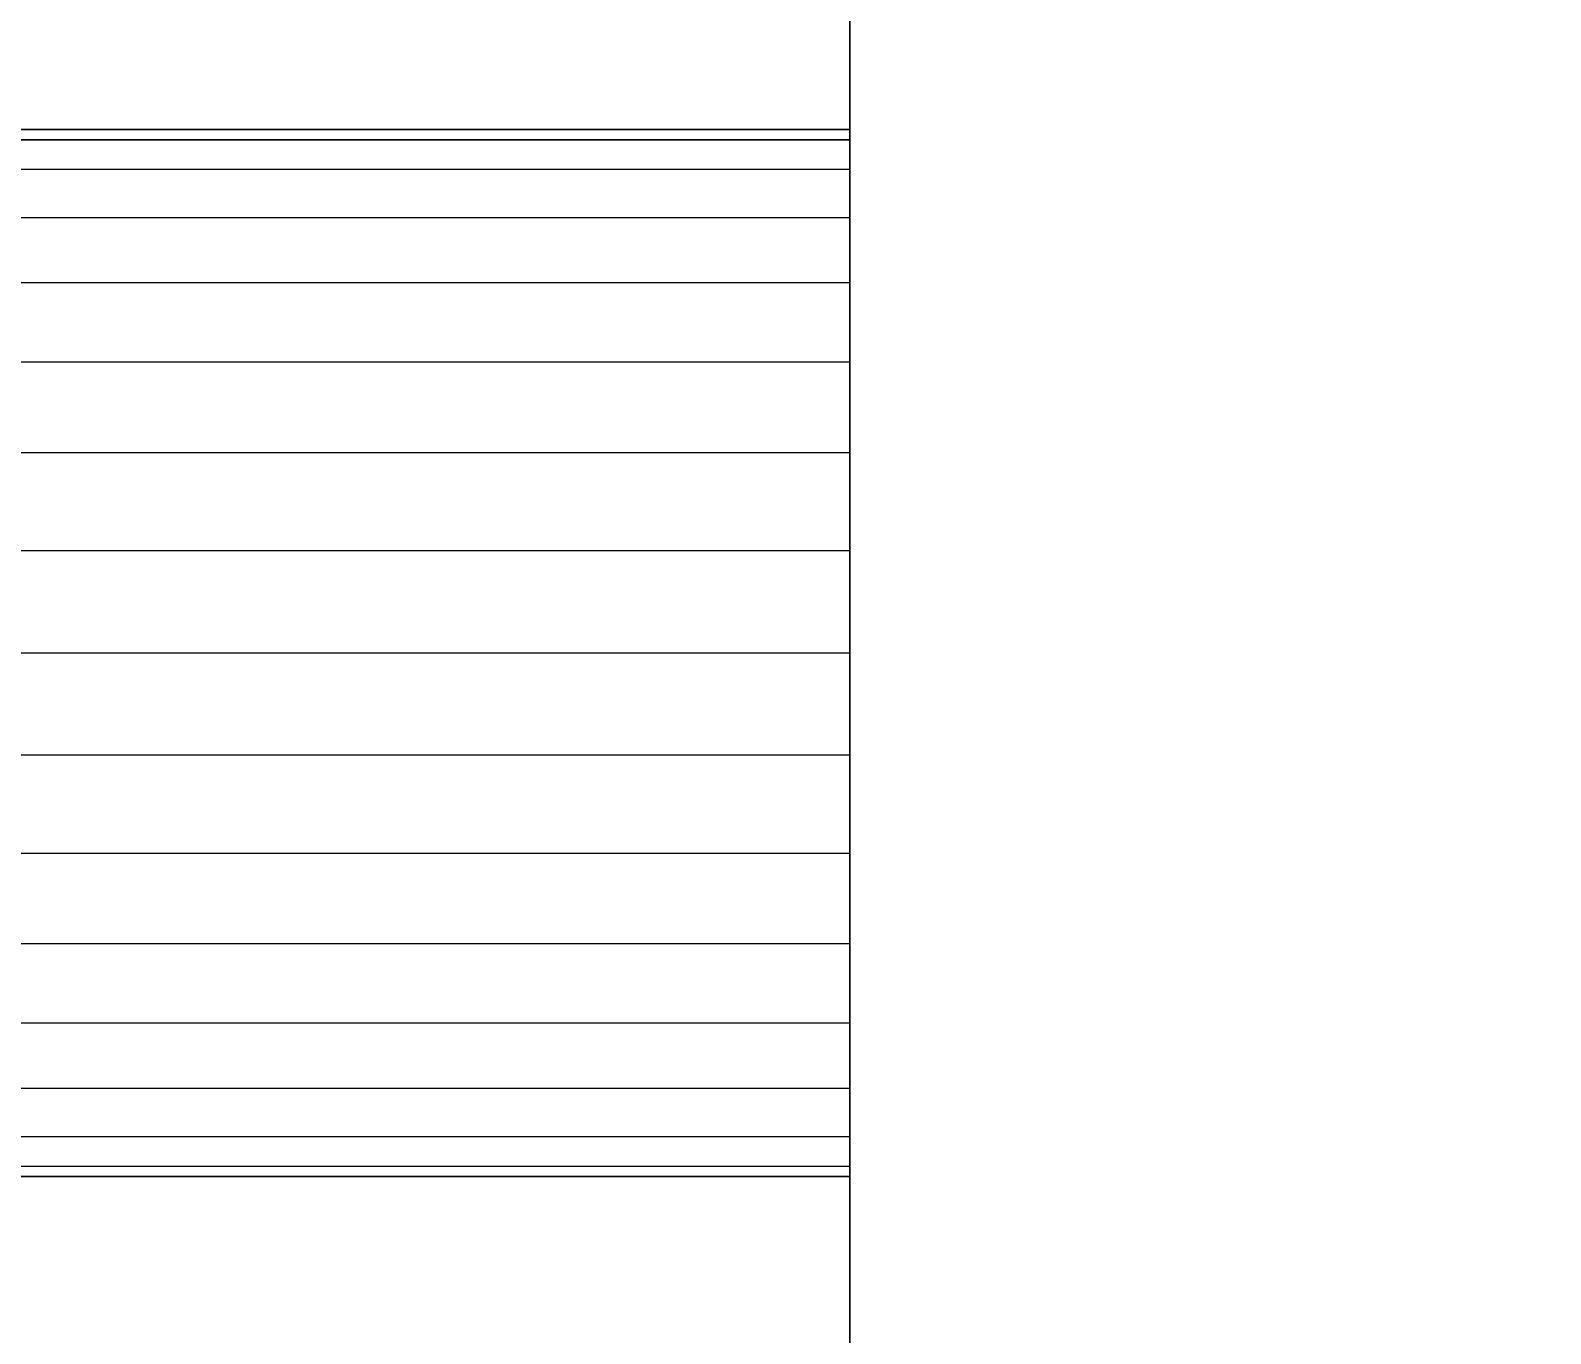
# Model space of a CAD drawing. Header units: millimetres. Extents: x -22443 to 8019, y 3751 to 17584.
# Drawn here: x -19267.6 to -19210.1, y 11109.8 to 11159 of the extents above; entities that cross this region are included whole.
import ezdxf

# ---------------------------------------------------------------- set-up
doc = ezdxf.new("R2010")
doc.units = ezdxf.units.MM
for name, color, linetype, lineweight in [('A-ANNO-DIMS', 211, 'Continuous', 9), ('A-ANNO-DIMS-50', 211, 'Continuous', 9), ('A-GENM', 13, 'Continuous', 18)]:
    doc.layers.add(name, color=color, linetype=linetype, lineweight=lineweight)
doc.styles.add('Arial', font='arial.ttf', dxfattribs={"height": 125})
doc.dimstyles.new('Diagonal_-_2_5mm_Arial', dxfattribs={"dimscale": 304.8, "dimtxt": 127.532425, "dimasz": 0.492126, "dimexe": 0.393701, "dimexo": 0.246063, "dimgap": 0.287073, "dimtad": 1, "dimdec": 0, "dimzin": 0, "dimdsep": 46, "dimtxsty": 'Arial', "dimblk1": 'OBLIQUE', "dimblk2": 'OBLIQUE', "dimsah": 1, "dimcen": 0.09, "dimdle": 0.393701, "dimazin": 0, "dimtfac": 1, "dimtdec": 4, "dimtix": 1, "dimtmove": 0, "dimatfit": 3, "dimfxl": 1, "dimtvp": 1, "dimtolj": 1, "dimtzin": 0, "dimarcsym": 2})

# ---------------------------------------------------------------- blocks, each defined once
blk = doc.blocks.new('Nevera de autoservicio single - Nevera de autoservicio single-466915-Level 1')
at = {"layer": 'A-GENM'}
for p, q in [((454.753, 1307.979), (454.753, -1108.896)), ((454.753, -1108.896), (454.753, 1307.979)), ((454.753, -1108.896), (454.753, 1307.979)), ((454.753, -1108.896), (454.753, 1307.979)), ((454.753, -1028.381), (454.753, 977.961)), ((454.753, -1028.381), (454.753, -976.937)), ((454.753, -1008.595), (255.92, -1008.595)), ((454.753, -1008.595), (255.92, -1008.595)), ((454.753, -1008.595), (255.92, -1008.595)), ((454.753, -1008.595), (255.92, -1008.595)), ((454.753, -1008.595), (255.92, -1008.595)), ((454.753, -1008.595), (255.92, -1008.595)), ((454.753, -1008.595), (255.92, -1008.595)), ((454.753, -1008.595), (255.92, -1008.595)), ((255.92, -1008.595), (454.753, -1008.595)), ((454.753, -1008.595), (255.92, -1008.595)), ((454.753, -1008.595), (255.92, -1008.595)), ((454.753, -1008.595), (255.92, -1008.595)), ((454.753, -1008.943), (454.753, -1008.595)), ((454.753, -1008.595), (454.753, -1008.974)), ((454.753, -1008.974), (454.753, -1008.595)), ((454.753, -1008.595), (454.753, -1008.785)), ((454.753, -1008.974), (454.753, -1008.595)), ((454.753, -1008.595), (454.753, -1008.785)), ((454.753, -1008.785), (454.753, -1008.595)), ((454.753, -1008.595), (454.753, -1008.974)), ((454.753, -1008.785), (454.753, -1008.595)), ((454.753, -1008.595), (454.753, -1008.974)), ((454.753, -1008.785), (454.753, -1008.595)), ((454.753, -1008.595), (454.753, -1008.974)), ((454.753, -1008.974), (454.753, -1008.595)), ((454.753, -1008.595), (454.753, -1008.943)), ((454.753, -1008.785), (454.753, -1008.595)), ((454.753, -1008.785), (454.753, -1008.595)), ((454.753, -1008.785), (454.753, -1008.595)), ((454.753, -1008.785), (454.753, -1008.595)), ((454.753, -1008.785), (454.753, -1008.595)), ((454.753, -1008.974), (454.753, -1008.595)), ((454.753, -1008.974), (454.753, -1008.595)), ((454.753, -1008.974), (454.753, -1008.595)), ((454.753, -1008.974), (454.753, -1008.595)), ((454.753, -1008.974), (454.753, -1008.595)), ((255.92, -1008.974), (454.753, -1008.974)), ((454.753, -1008.974), (255.92, -1008.974)), ((454.753, -1008.974), (255.92, -1008.974)), ((454.753, -1008.974), (255.92, -1008.974)), ((454.753, -1008.974), (255.92, -1008.974)), ((454.753, -1008.974), (255.92, -1008.974)), ((454.753, -1008.974), (255.92, -1008.974)), ((454.753, -1008.974), (255.92, -1008.974)), ((454.753, -1008.974), (255.92, -1008.974)), ((454.753, -1008.974), (255.92, -1008.974)), ((454.753, -1008.974), (255.92, -1008.974)), ((454.753, -1008.974), (255.92, -1008.974)), ((454.753, -1008.974), (255.92, -1008.974)), ((454.753, -1008.974), (255.92, -1008.974)), ((454.753, -1008.974), (255.92, -1008.974)), ((454.753, -1008.974), (255.92, -1008.974)), ((454.753, -1008.974), (255.92, -1008.974)), ((454.753, -1008.974), (255.92, -1008.974)), ((454.753, -1008.974), (255.92, -1008.974)), ((454.753, -1008.974), (255.92, -1008.974)), ((255.92, -1008.974), (454.753, -1008.974)), ((454.753, -1008.974), (255.92, -1008.974)), ((454.753, -1008.974), (255.92, -1008.974)), ((454.753, -1008.974), (255.92, -1008.974)), ((454.753, -1008.785), (454.753, -1008.974)), ((454.753, -1008.785), (454.753, -1008.974)), ((454.753, -1008.974), (454.753, -1008.785)), ((454.753, -1008.974), (454.753, -1008.785)), ((454.753, -1008.785), (454.753, -1008.974)), ((454.753, -1008.974), (454.753, -1008.785)), ((454.753, -1008.974), (454.753, -1008.785)), ((454.753, -1008.974), (454.753, -1008.785)), ((454.753, -1008.974), (454.753, -1008.785)), ((454.753, -1008.974), (454.753, -1008.785)), ((454.753, -1008.974), (454.753, -1008.943)), ((454.753, -1008.943), (454.753, -1008.974)), ((454.753, -1010.101), (454.753, -1008.974)), ((454.753, -1008.974), (454.753, -1010.101)), ((454.753, -1010.101), (454.753, -1008.974)), ((454.753, -1008.974), (454.753, -1010.101)), ((454.753, -1010.101), (454.753, -1008.974)), ((454.753, -1008.974), (454.753, -1010.101)), ((454.753, -1010.101), (454.753, -1008.974)), ((454.753, -1008.974), (454.753, -1010.101)), ((454.753, -1010.101), (454.753, -1008.974)), ((454.753, -1008.974), (454.753, -1010.101)), ((454.753, -1010.101), (454.753, -1008.974)), ((454.753, -1008.974), (454.753, -1010.101)), ((454.753, -1010.101), (454.753, -1008.974)), ((454.753, -1010.101), (454.753, -1008.974)), ((454.753, -1010.101), (454.753, -1008.974)), ((454.753, -1010.101), (454.753, -1008.974)), ((454.753, -1010.101), (454.753, -1008.974)), ((454.753, -1010.101), (454.753, -1008.974)), ((454.753, -1010.101), (454.753, -1008.974)), ((454.753, -1010.101), (454.753, -1008.974)), ((454.753, -1010.101), (454.753, -1008.974)), ((454.753, -1010.101), (454.753, -1008.974)), ((454.753, -1010.101), (454.753, -1008.974)), ((454.753, -1010.101), (454.753, -1008.974)), ((454.753, -1010.101), (255.92, -1010.101)), ((454.753, -1010.101), (255.92, -1010.101)), ((454.753, -1010.101), (255.92, -1010.101)), ((454.753, -1010.101), (255.92, -1010.101)), ((454.753, -1010.101), (255.92, -1010.101)), ((454.753, -1010.101), (255.92, -1010.101)), ((454.753, -1010.101), (255.92, -1010.101)), ((454.753, -1010.101), (255.92, -1010.101)), ((454.753, -1010.101), (255.92, -1010.101)), ((454.753, -1010.101), (255.92, -1010.101)), ((454.753, -1010.101), (255.92, -1010.101)), ((454.753, -1010.101), (255.92, -1010.101)), ((454.753, -1010.101), (255.92, -1010.101)), ((454.753, -1010.101), (255.92, -1010.101)), ((454.753, -1010.101), (255.92, -1010.101)), ((454.753, -1010.101), (255.92, -1010.101)), ((454.753, -1010.101), (255.92, -1010.101)), ((454.753, -1010.101), (255.92, -1010.101)), ((454.753, -1010.101), (255.92, -1010.101)), ((454.753, -1010.101), (255.92, -1010.101)), ((454.753, -1010.101), (255.92, -1010.101)), ((454.753, -1010.101), (255.92, -1010.101)), ((454.753, -1010.101), (255.92, -1010.101)), ((454.753, -1010.101), (255.92, -1010.101)), ((454.753, -1011.929), (454.753, -1010.101)), ((454.753, -1010.101), (454.753, -1011.929)), ((454.753, -1011.929), (454.753, -1010.101)), ((454.753, -1010.101), (454.753, -1011.929)), ((454.753, -1011.929), (454.753, -1010.101)), ((454.753, -1010.101), (454.753, -1011.929)), ((454.753, -1011.929), (454.753, -1010.101)), ((454.753, -1010.101), (454.753, -1011.929)), ((454.753, -1011.929), (454.753, -1010.101)), ((454.753, -1010.101), (454.753, -1011.929)), ((454.753, -1011.929), (454.753, -1010.101)), ((454.753, -1010.101), (454.753, -1011.929)), ((454.753, -1011.929), (454.753, -1010.101)), ((454.753, -1011.929), (454.753, -1010.101)), ((454.753, -1011.929), (454.753, -1010.101)), ((454.753, -1011.929), (454.753, -1010.101)), ((454.753, -1011.929), (454.753, -1010.101)), ((454.753, -1011.929), (454.753, -1010.101)), ((454.753, -1011.929), (454.753, -1010.101)), ((454.753, -1011.929), (454.753, -1010.101)), ((454.753, -1011.929), (454.753, -1010.101)), ((454.753, -1011.929), (454.753, -1010.101)), ((454.753, -1011.929), (454.753, -1010.101)), ((454.753, -1011.929), (454.753, -1010.101)), ((454.753, -1011.929), (255.92, -1011.929)), ((454.753, -1011.929), (255.92, -1011.929)), ((454.753, -1011.929), (255.92, -1011.929)), ((454.753, -1011.929), (255.92, -1011.929)), ((454.753, -1011.929), (255.92, -1011.929)), ((454.753, -1011.929), (255.92, -1011.929)), ((454.753, -1011.929), (255.92, -1011.929)), ((454.753, -1011.929), (255.92, -1011.929)), ((454.753, -1011.929), (255.92, -1011.929)), ((454.753, -1011.929), (255.92, -1011.929)), ((454.753, -1011.929), (255.92, -1011.929)), ((454.753, -1011.929), (255.92, -1011.929)), ((454.753, -1011.929), (255.92, -1011.929)), ((454.753, -1011.929), (255.92, -1011.929)), ((454.753, -1011.929), (255.92, -1011.929)), ((454.753, -1011.929), (255.92, -1011.929)), ((454.753, -1011.929), (255.92, -1011.929)), ((454.753, -1011.929), (255.92, -1011.929)), ((454.753, -1011.929), (255.92, -1011.929)), ((454.753, -1011.929), (255.92, -1011.929)), ((454.753, -1011.929), (255.92, -1011.929)), ((454.753, -1011.929), (255.92, -1011.929)), ((454.753, -1011.929), (255.92, -1011.929)), ((454.753, -1011.929), (255.92, -1011.929)), ((454.753, -1014.39), (454.753, -1011.929)), ((454.753, -1011.929), (454.753, -1014.39)), ((454.753, -1014.39), (454.753, -1011.929)), ((454.753, -1011.929), (454.753, -1014.39)), ((454.753, -1014.39), (454.753, -1011.929)), ((454.753, -1011.929), (454.753, -1014.39)), ((454.753, -1014.39), (454.753, -1011.929)), ((454.753, -1011.929), (454.753, -1014.39)), ((454.753, -1014.39), (454.753, -1011.929)), ((454.753, -1011.929), (454.753, -1014.39)), ((454.753, -1014.39), (454.753, -1011.929)), ((454.753, -1011.929), (454.753, -1014.39)), ((454.753, -1014.39), (454.753, -1011.929)), ((454.753, -1014.39), (454.753, -1011.929)), ((454.753, -1014.39), (454.753, -1011.929)), ((454.753, -1014.39), (454.753, -1011.929)), ((454.753, -1014.39), (454.753, -1011.929)), ((454.753, -1014.39), (454.753, -1011.929)), ((454.753, -1014.39), (454.753, -1011.929)), ((454.753, -1014.39), (454.753, -1011.929)), ((454.753, -1014.39), (454.753, -1011.929)), ((454.753, -1014.39), (454.753, -1011.929)), ((454.753, -1014.39), (454.753, -1011.929)), ((454.753, -1014.39), (454.753, -1011.929)), ((454.753, -1014.39), (255.92, -1014.39)), ((454.753, -1014.39), (255.92, -1014.39)), ((454.753, -1014.39), (255.92, -1014.39)), ((454.753, -1014.39), (255.92, -1014.39)), ((454.753, -1014.39), (255.92, -1014.39)), ((454.753, -1014.39), (255.92, -1014.39)), ((454.753, -1014.39), (255.92, -1014.39)), ((454.753, -1014.39), (255.92, -1014.39)), ((454.753, -1014.39), (255.92, -1014.39)), ((454.753, -1014.39), (255.92, -1014.39)), ((454.753, -1014.39), (255.92, -1014.39)), ((454.753, -1014.39), (255.92, -1014.39)), ((454.753, -1014.39), (255.92, -1014.39)), ((454.753, -1014.39), (255.92, -1014.39)), ((454.753, -1014.39), (255.92, -1014.39)), ((454.753, -1014.39), (255.92, -1014.39)), ((454.753, -1014.39), (255.92, -1014.39)), ((454.753, -1014.39), (255.92, -1014.39)), ((454.753, -1014.39), (255.92, -1014.39)), ((454.753, -1014.39), (255.92, -1014.39)), ((454.753, -1014.39), (255.92, -1014.39)), ((454.753, -1014.39), (255.92, -1014.39)), ((454.753, -1014.39), (255.92, -1014.39)), ((454.753, -1014.39), (255.92, -1014.39)), ((454.753, -1017.389), (454.753, -1014.39)), ((454.753, -1014.39), (454.753, -1017.389)), ((454.753, -1017.389), (454.753, -1014.39)), ((454.753, -1014.39), (454.753, -1017.389)), ((454.753, -1017.389), (454.753, -1014.39)), ((454.753, -1014.39), (454.753, -1017.389)), ((454.753, -1017.389), (454.753, -1014.39)), ((454.753, -1014.39), (454.753, -1017.389)), ((454.753, -1017.389), (454.753, -1014.39)), ((454.753, -1014.39), (454.753, -1017.389)), ((454.753, -1017.389), (454.753, -1014.39)), ((454.753, -1014.39), (454.753, -1017.389)), ((454.753, -1017.389), (454.753, -1014.39)), ((454.753, -1017.389), (454.753, -1014.39)), ((454.753, -1017.389), (454.753, -1014.39)), ((454.753, -1017.389), (454.753, -1014.39)), ((454.753, -1017.389), (454.753, -1014.39)), ((454.753, -1017.389), (454.753, -1014.39)), ((454.753, -1017.389), (454.753, -1014.39)), ((454.753, -1017.389), (454.753, -1014.39)), ((454.753, -1017.389), (454.753, -1014.39)), ((454.753, -1017.389), (454.753, -1014.39)), ((454.753, -1017.389), (454.753, -1014.39)), ((454.753, -1017.389), (454.753, -1014.39)), ((454.753, -1017.389), (255.92, -1017.389)), ((454.753, -1017.389), (255.92, -1017.389)), ((454.753, -1017.389), (255.92, -1017.389)), ((454.753, -1017.389), (255.92, -1017.389)), ((454.753, -1017.389), (255.92, -1017.389)), ((454.753, -1017.389), (255.92, -1017.389)), ((454.753, -1017.389), (255.92, -1017.389)), ((454.753, -1017.389), (255.92, -1017.389)), ((454.753, -1017.389), (255.92, -1017.389)), ((454.753, -1017.389), (255.92, -1017.389)), ((454.753, -1017.389), (255.92, -1017.389)), ((454.753, -1017.389), (255.92, -1017.389)), ((454.753, -1017.389), (255.92, -1017.389)), ((454.753, -1017.389), (255.92, -1017.389)), ((454.753, -1017.389), (255.92, -1017.389)), ((454.753, -1017.389), (255.92, -1017.389)), ((454.753, -1017.389), (255.92, -1017.389)), ((454.753, -1017.389), (255.92, -1017.389)), ((454.753, -1017.389), (255.92, -1017.389)), ((454.753, -1017.389), (255.92, -1017.389)), ((454.753, -1017.389), (255.92, -1017.389)), ((454.753, -1017.389), (255.92, -1017.389)), ((454.753, -1017.389), (255.92, -1017.389)), ((454.753, -1017.389), (255.92, -1017.389)), ((454.753, -1020.808), (454.753, -1017.389)), ((454.753, -1017.389), (454.753, -1020.808)), ((454.753, -1020.808), (454.753, -1017.389)), ((454.753, -1017.389), (454.753, -1020.808)), ((454.753, -1020.808), (454.753, -1017.389)), ((454.753, -1017.389), (454.753, -1020.808)), ((454.753, -1020.808), (454.753, -1017.389)), ((454.753, -1017.389), (454.753, -1020.808)), ((454.753, -1020.808), (454.753, -1017.389)), ((454.753, -1017.389), (454.753, -1020.808)), ((454.753, -1020.808), (454.753, -1017.389)), ((454.753, -1017.389), (454.753, -1020.808)), ((454.753, -1020.808), (454.753, -1017.389)), ((454.753, -1020.808), (454.753, -1017.389)), ((454.753, -1020.808), (454.753, -1017.389)), ((454.753, -1020.808), (454.753, -1017.389)), ((454.753, -1020.808), (454.753, -1017.389)), ((454.753, -1020.808), (454.753, -1017.389)), ((454.753, -1020.808), (454.753, -1017.389)), ((454.753, -1020.808), (454.753, -1017.389)), ((454.753, -1020.808), (454.753, -1017.389)), ((454.753, -1020.808), (454.753, -1017.389)), ((454.753, -1020.808), (454.753, -1017.389)), ((454.753, -1020.808), (454.753, -1017.389)), ((454.753, -1020.808), (255.92, -1020.808)), ((454.753, -1020.808), (255.92, -1020.808)), ((454.753, -1020.808), (255.92, -1020.808)), ((454.753, -1020.808), (255.92, -1020.808)), ((454.753, -1020.808), (255.92, -1020.808)), ((454.753, -1020.808), (255.92, -1020.808)), ((454.753, -1020.808), (255.92, -1020.808)), ((454.753, -1020.808), (255.92, -1020.808)), ((454.753, -1020.808), (255.92, -1020.808)), ((454.753, -1020.808), (255.92, -1020.808)), ((454.753, -1020.808), (255.92, -1020.808)), ((454.753, -1020.808), (255.92, -1020.808)), ((454.753, -1020.808), (255.92, -1020.808)), ((454.753, -1020.808), (255.92, -1020.808)), ((454.753, -1020.808), (255.92, -1020.808)), ((454.753, -1020.808), (255.92, -1020.808)), ((454.753, -1020.808), (255.92, -1020.808)), ((454.753, -1020.808), (255.92, -1020.808)), ((454.753, -1020.808), (255.92, -1020.808)), ((454.753, -1020.808), (255.92, -1020.808)), ((454.753, -1020.808), (255.92, -1020.808)), ((454.753, -1020.808), (255.92, -1020.808)), ((454.753, -1020.808), (255.92, -1020.808)), ((454.753, -1020.808), (255.92, -1020.808)), ((454.753, -1024.521), (454.753, -1020.808)), ((454.753, -1020.808), (454.753, -1024.521)), ((454.753, -1024.521), (454.753, -1020.808)), ((454.753, -1020.808), (454.753, -1024.521)), ((454.753, -1024.521), (454.753, -1020.808)), ((454.753, -1020.808), (454.753, -1024.521)), ((454.753, -1024.521), (454.753, -1020.808)), ((454.753, -1020.808), (454.753, -1024.521)), ((454.753, -1024.521), (454.753, -1020.808)), ((454.753, -1020.808), (454.753, -1024.521)), ((454.753, -1024.521), (454.753, -1020.808)), ((454.753, -1020.808), (454.753, -1024.521)), ((454.753, -1024.521), (454.753, -1020.808)), ((454.753, -1024.521), (454.753, -1020.808)), ((454.753, -1024.521), (454.753, -1020.808)), ((454.753, -1024.521), (454.753, -1020.808)), ((454.753, -1024.521), (454.753, -1020.808)), ((454.753, -1024.521), (454.753, -1020.808)), ((454.753, -1024.521), (454.753, -1020.808)), ((454.753, -1024.521), (454.753, -1020.808)), ((454.753, -1024.521), (454.753, -1020.808)), ((454.753, -1024.521), (454.753, -1020.808)), ((454.753, -1024.521), (454.753, -1020.808)), ((454.753, -1024.521), (454.753, -1020.808)), ((454.753, -1024.521), (255.92, -1024.521)), ((454.753, -1024.521), (255.92, -1024.521)), ((454.753, -1024.521), (255.92, -1024.521)), ((454.753, -1024.521), (255.92, -1024.521)), ((454.753, -1024.521), (255.92, -1024.521)), ((454.753, -1024.521), (255.92, -1024.521)), ((454.753, -1024.521), (255.92, -1024.521)), ((454.753, -1024.521), (255.92, -1024.521)), ((454.753, -1024.521), (255.92, -1024.521)), ((454.753, -1024.521), (255.92, -1024.521)), ((454.753, -1024.521), (255.92, -1024.521)), ((454.753, -1024.521), (255.92, -1024.521)), ((454.753, -1024.521), (255.92, -1024.521)), ((454.753, -1024.521), (255.92, -1024.521)), ((454.753, -1024.521), (255.92, -1024.521)), ((454.753, -1024.521), (255.92, -1024.521)), ((454.753, -1024.521), (255.92, -1024.521)), ((454.753, -1024.521), (255.92, -1024.521)), ((454.753, -1024.521), (255.92, -1024.521)), ((454.753, -1024.521), (255.92, -1024.521)), ((454.753, -1024.521), (255.92, -1024.521)), ((454.753, -1024.521), (255.92, -1024.521)), ((454.753, -1024.521), (255.92, -1024.521)), ((454.753, -1024.521), (255.92, -1024.521)), ((454.753, -1028.381), (454.753, -1024.521)), ((454.753, -1024.521), (454.753, -1028.381)), ((454.753, -1028.381), (454.753, -1024.521)), ((454.753, -1024.521), (454.753, -1028.381)), ((454.753, -1028.381), (454.753, -1024.521)), ((454.753, -1024.521), (454.753, -1028.381)), ((454.753, -1028.381), (454.753, -1024.521)), ((454.753, -1024.521), (454.753, -1028.381)), ((454.753, -1028.381), (454.753, -1024.521)), ((454.753, -1024.521), (454.753, -1028.381)), ((454.753, -1028.381), (454.753, -1024.521)), ((454.753, -1024.521), (454.753, -1028.381)), ((454.753, -1028.381), (454.753, -1024.521)), ((454.753, -1028.381), (454.753, -1024.521)), ((454.753, -1028.381), (454.753, -1024.521)), ((454.753, -1028.381), (454.753, -1024.521)), ((454.753, -1028.381), (454.753, -1024.521)), ((454.753, -1028.381), (454.753, -1024.521)), ((454.753, -1028.381), (454.753, -1024.521)), ((454.753, -1028.381), (454.753, -1024.521)), ((454.753, -1028.381), (454.753, -1024.521)), ((454.753, -1028.381), (454.753, -1024.521)), ((454.753, -1028.381), (454.753, -1024.521)), ((454.753, -1028.381), (454.753, -1024.521)), ((454.753, -1028.381), (255.92, -1028.381)), ((454.753, -1028.381), (255.92, -1028.381)), ((454.753, -1028.381), (255.92, -1028.381)), ((454.753, -1028.381), (255.92, -1028.381)), ((454.753, -1028.381), (255.92, -1028.381)), ((454.753, -1028.381), (255.92, -1028.381)), ((454.753, -1028.381), (255.92, -1028.381)), ((454.753, -1028.381), (255.92, -1028.381)), ((454.753, -1028.381), (255.92, -1028.381)), ((454.753, -1028.381), (255.92, -1028.381)), ((454.753, -1028.381), (255.92, -1028.381)), ((454.753, -1028.381), (255.92, -1028.381)), ((454.753, -1028.381), (255.92, -1028.381)), ((454.753, -1028.381), (255.92, -1028.381)), ((454.753, -1028.381), (255.92, -1028.381)), ((454.753, -1028.381), (255.92, -1028.381)), ((454.753, -1028.381), (255.92, -1028.381)), ((454.753, -1028.381), (255.92, -1028.381)), ((454.753, -1028.381), (255.92, -1028.381)), ((454.753, -1028.381), (255.92, -1028.381)), ((454.753, -1028.381), (255.92, -1028.381)), ((454.753, -1028.381), (255.92, -1028.381)), ((454.753, -1028.381), (255.92, -1028.381)), ((454.753, -1028.381), (255.92, -1028.381)), ((454.753, -1032.241), (454.753, -1028.381)), ((454.753, -1028.381), (454.753, -1032.241)), ((454.753, -1032.241), (454.753, -1028.381)), ((454.753, -1028.381), (454.753, -1032.241)), ((454.753, -1032.241), (454.753, -1028.381)), ((454.753, -1028.381), (454.753, -1032.241)), ((454.753, -1032.241), (454.753, -1028.381)), ((454.753, -1028.381), (454.753, -1032.241)), ((454.753, -1032.241), (454.753, -1028.381)), ((454.753, -1028.381), (454.753, -1032.241)), ((454.753, -1032.241), (454.753, -1028.381)), ((454.753, -1028.381), (454.753, -1032.241)), ((454.753, -1028.381), (454.753, -1032.241)), ((454.753, -1028.381), (454.753, -1032.241)), ((454.753, -1028.381), (454.753, -1032.241)), ((454.753, -1028.381), (454.753, -1032.241)), ((454.753, -1028.381), (454.753, -1032.241)), ((454.753, -1028.381), (454.753, -1032.241)), ((454.753, -1028.381), (454.753, -1032.241)), ((454.753, -1028.381), (454.753, -1032.241)), ((454.753, -1028.381), (454.753, -1032.241)), ((454.753, -1028.381), (454.753, -1032.241)), ((454.753, -1032.241), (454.753, -1028.381)), ((454.753, -1032.241), (454.753, -1028.381)), ((454.753, -1032.241), (255.92, -1032.241)), ((454.753, -1032.241), (255.92, -1032.241)), ((454.753, -1032.241), (255.92, -1032.241)), ((454.753, -1032.241), (255.92, -1032.241)), ((454.753, -1032.241), (255.92, -1032.241)), ((454.753, -1032.241), (255.92, -1032.241)), ((454.753, -1032.241), (255.92, -1032.241)), ((454.753, -1032.241), (255.92, -1032.241)), ((454.753, -1032.241), (255.92, -1032.241)), ((454.753, -1032.241), (255.92, -1032.241)), ((454.753, -1032.241), (255.92, -1032.241)), ((454.753, -1032.241), (255.92, -1032.241)), ((454.753, -1032.241), (255.92, -1032.241)), ((454.753, -1032.241), (255.92, -1032.241)), ((454.753, -1032.241), (255.92, -1032.241)), ((454.753, -1032.241), (255.92, -1032.241)), ((454.753, -1032.241), (255.92, -1032.241)), ((454.753, -1032.241), (255.92, -1032.241)), ((454.753, -1032.241), (255.92, -1032.241)), ((454.753, -1032.241), (255.92, -1032.241)), ((454.753, -1032.241), (255.92, -1032.241)), ((454.753, -1032.241), (255.92, -1032.241)), ((454.753, -1032.241), (255.92, -1032.241)), ((454.753, -1032.241), (255.92, -1032.241)), ((454.753, -1035.953), (454.753, -1032.241)), ((454.753, -1032.241), (454.753, -1035.953)), ((454.753, -1035.953), (454.753, -1032.241)), ((454.753, -1032.241), (454.753, -1035.953)), ((454.753, -1035.953), (454.753, -1032.241)), ((454.753, -1032.241), (454.753, -1035.953)), ((454.753, -1035.953), (454.753, -1032.241)), ((454.753, -1032.241), (454.753, -1035.953)), ((454.753, -1035.953), (454.753, -1032.241)), ((454.753, -1032.241), (454.753, -1035.953)), ((454.753, -1035.953), (454.753, -1032.241)), ((454.753, -1032.241), (454.753, -1035.953)), ((454.753, -1032.241), (454.753, -1035.953)), ((454.753, -1032.241), (454.753, -1035.953)), ((454.753, -1032.241), (454.753, -1035.953)), ((454.753, -1032.241), (454.753, -1035.953)), ((454.753, -1032.241), (454.753, -1035.953)), ((454.753, -1032.241), (454.753, -1035.953)), ((454.753, -1032.241), (454.753, -1035.953)), ((454.753, -1032.241), (454.753, -1035.953)), ((454.753, -1032.241), (454.753, -1035.953)), ((454.753, -1032.241), (454.753, -1035.953)), ((454.753, -1032.241), (454.753, -1035.953)), ((454.753, -1032.241), (454.753, -1035.953)), ((454.753, -1035.953), (255.92, -1035.953)), ((454.753, -1035.953), (255.92, -1035.953)), ((454.753, -1035.953), (255.92, -1035.953)), ((454.753, -1035.953), (255.92, -1035.953)), ((454.753, -1035.953), (255.92, -1035.953)), ((454.753, -1035.953), (255.92, -1035.953)), ((454.753, -1035.953), (255.92, -1035.953)), ((454.753, -1035.953), (255.92, -1035.953)), ((454.753, -1035.953), (255.92, -1035.953)), ((454.753, -1035.953), (255.92, -1035.953)), ((454.753, -1035.953), (255.92, -1035.953)), ((454.753, -1035.953), (255.92, -1035.953)), ((454.753, -1035.953), (255.92, -1035.953)), ((454.753, -1035.953), (255.92, -1035.953)), ((454.753, -1035.953), (255.92, -1035.953)), ((454.753, -1035.953), (255.92, -1035.953)), ((454.753, -1035.953), (255.92, -1035.953)), ((454.753, -1035.953), (255.92, -1035.953)), ((454.753, -1035.953), (255.92, -1035.953)), ((454.753, -1035.953), (255.92, -1035.953)), ((454.753, -1035.953), (255.92, -1035.953)), ((454.753, -1035.953), (255.92, -1035.953)), ((454.753, -1035.953), (255.92, -1035.953)), ((454.753, -1035.953), (255.92, -1035.953)), ((454.753, -1039.374), (454.753, -1035.953)), ((454.753, -1035.953), (454.753, -1039.374)), ((454.753, -1039.374), (454.753, -1035.953)), ((454.753, -1035.953), (454.753, -1039.374)), ((454.753, -1039.374), (454.753, -1035.953)), ((454.753, -1035.953), (454.753, -1039.374)), ((454.753, -1039.374), (454.753, -1035.953)), ((454.753, -1035.953), (454.753, -1039.374)), ((454.753, -1039.374), (454.753, -1035.953)), ((454.753, -1035.953), (454.753, -1039.374)), ((454.753, -1039.374), (454.753, -1035.953)), ((454.753, -1035.953), (454.753, -1039.374)), ((454.753, -1035.953), (454.753, -1039.374)), ((454.753, -1035.953), (454.753, -1039.374)), ((454.753, -1035.953), (454.753, -1039.374)), ((454.753, -1035.953), (454.753, -1039.374)), ((454.753, -1035.953), (454.753, -1039.374)), ((454.753, -1035.953), (454.753, -1039.374)), ((454.753, -1035.953), (454.753, -1039.374)), ((454.753, -1035.953), (454.753, -1039.374)), ((454.753, -1035.953), (454.753, -1039.374)), ((454.753, -1035.953), (454.753, -1039.374)), ((454.753, -1035.953), (454.753, -1039.374)), ((454.753, -1035.953), (454.753, -1039.374)), ((454.753, -1039.374), (255.92, -1039.374)), ((454.753, -1039.374), (255.92, -1039.374)), ((454.753, -1039.374), (255.92, -1039.374)), ((454.753, -1039.374), (255.92, -1039.374)), ((454.753, -1039.374), (255.92, -1039.374)), ((454.753, -1039.374), (255.92, -1039.374)), ((454.753, -1039.374), (255.92, -1039.374)), ((454.753, -1039.374), (255.92, -1039.374)), ((454.753, -1039.374), (255.92, -1039.374)), ((454.753, -1039.374), (255.92, -1039.374)), ((454.753, -1039.374), (255.92, -1039.374)), ((454.753, -1039.374), (255.92, -1039.374)), ((454.753, -1039.374), (255.92, -1039.374)), ((454.753, -1039.374), (255.92, -1039.374)), ((454.753, -1039.374), (255.92, -1039.374)), ((454.753, -1039.374), (255.92, -1039.374)), ((454.753, -1039.374), (255.92, -1039.374)), ((454.753, -1039.374), (255.92, -1039.374)), ((454.753, -1039.374), (255.92, -1039.374)), ((454.753, -1039.374), (255.92, -1039.374)), ((454.753, -1039.374), (255.92, -1039.374)), ((454.753, -1039.374), (255.92, -1039.374)), ((454.753, -1039.374), (255.92, -1039.374)), ((454.753, -1039.374), (255.92, -1039.374)), ((454.753, -1042.372), (454.753, -1039.374)), ((454.753, -1039.374), (454.753, -1042.372)), ((454.753, -1042.372), (454.753, -1039.374)), ((454.753, -1039.374), (454.753, -1042.372)), ((454.753, -1042.372), (454.753, -1039.374)), ((454.753, -1039.374), (454.753, -1042.372)), ((454.753, -1042.372), (454.753, -1039.374)), ((454.753, -1039.374), (454.753, -1042.372)), ((454.753, -1042.372), (454.753, -1039.374)), ((454.753, -1039.374), (454.753, -1042.372)), ((454.753, -1042.372), (454.753, -1039.374)), ((454.753, -1039.374), (454.753, -1042.372)), ((454.753, -1039.374), (454.753, -1042.372)), ((454.753, -1039.374), (454.753, -1042.372)), ((454.753, -1039.374), (454.753, -1042.372)), ((454.753, -1039.374), (454.753, -1042.372)), ((454.753, -1039.374), (454.753, -1042.372)), ((454.753, -1039.374), (454.753, -1042.372)), ((454.753, -1039.374), (454.753, -1042.372)), ((454.753, -1039.374), (454.753, -1042.372)), ((454.753, -1039.374), (454.753, -1042.372)), ((454.753, -1039.374), (454.753, -1042.372)), ((454.753, -1039.374), (454.753, -1042.372)), ((454.753, -1039.374), (454.753, -1042.372)), ((454.753, -1042.372), (255.92, -1042.372)), ((454.753, -1042.372), (255.92, -1042.372)), ((454.753, -1042.372), (255.92, -1042.372)), ((454.753, -1042.372), (255.92, -1042.372)), ((454.753, -1042.372), (255.92, -1042.372)), ((454.753, -1042.372), (255.92, -1042.372)), ((454.753, -1042.372), (255.92, -1042.372)), ((454.753, -1042.372), (255.92, -1042.372)), ((454.753, -1042.372), (255.92, -1042.372)), ((454.753, -1042.372), (255.92, -1042.372)), ((454.753, -1042.372), (255.92, -1042.372)), ((454.753, -1042.372), (255.92, -1042.372)), ((454.753, -1042.372), (255.92, -1042.372)), ((454.753, -1042.372), (255.92, -1042.372)), ((454.753, -1042.372), (255.92, -1042.372)), ((454.753, -1042.372), (255.92, -1042.372)), ((454.753, -1042.372), (255.92, -1042.372)), ((454.753, -1042.372), (255.92, -1042.372)), ((454.753, -1042.372), (255.92, -1042.372)), ((454.753, -1042.372), (255.92, -1042.372)), ((454.753, -1042.372), (255.92, -1042.372)), ((454.753, -1042.372), (255.92, -1042.372)), ((454.753, -1042.372), (255.92, -1042.372)), ((454.753, -1042.372), (255.92, -1042.372)), ((454.753, -1044.832), (454.753, -1042.372)), ((454.753, -1042.372), (454.753, -1044.832)), ((454.753, -1044.832), (454.753, -1042.372)), ((454.753, -1042.372), (454.753, -1044.832)), ((454.753, -1044.832), (454.753, -1042.372)), ((454.753, -1042.372), (454.753, -1044.832)), ((454.753, -1044.832), (454.753, -1042.372)), ((454.753, -1042.372), (454.753, -1044.832)), ((454.753, -1044.832), (454.753, -1042.372)), ((454.753, -1042.372), (454.753, -1044.832)), ((454.753, -1044.832), (454.753, -1042.372)), ((454.753, -1042.372), (454.753, -1044.832)), ((454.753, -1042.372), (454.753, -1044.832)), ((454.753, -1042.372), (454.753, -1044.832)), ((454.753, -1042.372), (454.753, -1044.832)), ((454.753, -1042.372), (454.753, -1044.832)), ((454.753, -1042.372), (454.753, -1044.832)), ((454.753, -1042.372), (454.753, -1044.832)), ((454.753, -1042.372), (454.753, -1044.832)), ((454.753, -1042.372), (454.753, -1044.832)), ((454.753, -1042.372), (454.753, -1044.832)), ((454.753, -1042.372), (454.753, -1044.832)), ((454.753, -1042.372), (454.753, -1044.832)), ((454.753, -1042.372), (454.753, -1044.832)), ((454.753, -1044.832), (255.92, -1044.832)), ((454.753, -1044.832), (255.92, -1044.832)), ((454.753, -1044.832), (255.92, -1044.832)), ((454.753, -1044.832), (255.92, -1044.832)), ((454.753, -1044.832), (255.92, -1044.832)), ((454.753, -1044.832), (255.92, -1044.832)), ((454.753, -1044.832), (255.92, -1044.832)), ((454.753, -1044.832), (255.92, -1044.832)), ((454.753, -1044.832), (255.92, -1044.832)), ((454.753, -1044.832), (255.92, -1044.832)), ((454.753, -1044.832), (255.92, -1044.832)), ((454.753, -1044.832), (255.92, -1044.832)), ((454.753, -1044.832), (255.92, -1044.832)), ((454.753, -1044.832), (255.92, -1044.832)), ((454.753, -1044.832), (255.92, -1044.832)), ((454.753, -1044.832), (255.92, -1044.832)), ((454.753, -1044.832), (255.92, -1044.832)), ((454.753, -1044.832), (255.92, -1044.832)), ((454.753, -1044.832), (255.92, -1044.832)), ((454.753, -1044.832), (255.92, -1044.832)), ((454.753, -1044.832), (255.92, -1044.832)), ((454.753, -1044.832), (255.92, -1044.832)), ((454.753, -1044.832), (255.92, -1044.832)), ((454.753, -1044.832), (255.92, -1044.832)), ((454.753, -1046.661), (454.753, -1044.832)), ((454.753, -1044.832), (454.753, -1046.661)), ((454.753, -1046.661), (454.753, -1044.832)), ((454.753, -1044.832), (454.753, -1046.661)), ((454.753, -1046.661), (454.753, -1044.832)), ((454.753, -1044.832), (454.753, -1046.661)), ((454.753, -1046.661), (454.753, -1044.832)), ((454.753, -1044.832), (454.753, -1046.661)), ((454.753, -1046.661), (454.753, -1044.832)), ((454.753, -1044.832), (454.753, -1046.661)), ((454.753, -1046.661), (454.753, -1044.832)), ((454.753, -1044.832), (454.753, -1046.661)), ((454.753, -1044.832), (454.753, -1046.661)), ((454.753, -1044.832), (454.753, -1046.661)), ((454.753, -1044.832), (454.753, -1046.661)), ((454.753, -1044.832), (454.753, -1046.661)), ((454.753, -1044.832), (454.753, -1046.661)), ((454.753, -1044.832), (454.753, -1046.661)), ((454.753, -1044.832), (454.753, -1046.661)), ((454.753, -1044.832), (454.753, -1046.661)), ((454.753, -1044.832), (454.753, -1046.661)), ((454.753, -1044.832), (454.753, -1046.661)), ((454.753, -1044.832), (454.753, -1046.661)), ((454.753, -1044.832), (454.753, -1046.661)), ((454.753, -1046.661), (255.92, -1046.661)), ((454.753, -1046.661), (255.92, -1046.661)), ((454.753, -1046.661), (255.92, -1046.661)), ((454.753, -1046.661), (255.92, -1046.661)), ((454.753, -1046.661), (255.92, -1046.661)), ((454.753, -1046.661), (255.92, -1046.661)), ((454.753, -1046.661), (255.92, -1046.661)), ((454.753, -1046.661), (255.92, -1046.661)), ((454.753, -1046.661), (255.92, -1046.661)), ((454.753, -1046.661), (255.92, -1046.661)), ((454.753, -1046.661), (255.92, -1046.661)), ((454.753, -1046.661), (255.92, -1046.661)), ((454.753, -1046.661), (255.92, -1046.661)), ((454.753, -1046.661), (255.92, -1046.661)), ((454.753, -1046.661), (255.92, -1046.661)), ((454.753, -1046.661), (255.92, -1046.661)), ((454.753, -1046.661), (255.92, -1046.661)), ((454.753, -1046.661), (255.92, -1046.661)), ((454.753, -1046.661), (255.92, -1046.661)), ((454.753, -1046.661), (255.92, -1046.661)), ((454.753, -1046.661), (255.92, -1046.661)), ((454.753, -1046.661), (255.92, -1046.661)), ((454.753, -1046.661), (255.92, -1046.661)), ((454.753, -1046.661), (255.92, -1046.661)), ((454.753, -1047.787), (454.753, -1046.661)), ((454.753, -1046.661), (454.753, -1047.787)), ((454.753, -1047.787), (454.753, -1046.661)), ((454.753, -1046.661), (454.753, -1047.787)), ((454.753, -1047.787), (454.753, -1046.661)), ((454.753, -1046.661), (454.753, -1047.787)), ((454.753, -1047.787), (454.753, -1046.661)), ((454.753, -1046.661), (454.753, -1047.787)), ((454.753, -1047.787), (454.753, -1046.661)), ((454.753, -1046.661), (454.753, -1047.787)), ((454.753, -1047.787), (454.753, -1046.661)), ((454.753, -1046.661), (454.753, -1047.787)), ((454.753, -1046.661), (454.753, -1047.787)), ((454.753, -1046.661), (454.753, -1047.787)), ((454.753, -1046.661), (454.753, -1047.787)), ((454.753, -1046.661), (454.753, -1047.787)), ((454.753, -1046.661), (454.753, -1047.787)), ((454.753, -1046.661), (454.753, -1047.787)), ((454.753, -1046.661), (454.753, -1047.787)), ((454.753, -1046.661), (454.753, -1047.787)), ((454.753, -1046.661), (454.753, -1047.787)), ((454.753, -1046.661), (454.753, -1047.787)), ((454.753, -1046.661), (454.753, -1047.787)), ((454.753, -1046.661), (454.753, -1047.787)), ((454.753, -1047.787), (255.92, -1047.787)), ((454.753, -1047.787), (255.92, -1047.787)), ((454.753, -1047.787), (255.92, -1047.787)), ((454.753, -1047.787), (255.92, -1047.787)), ((454.753, -1047.787), (255.92, -1047.787)), ((454.753, -1047.787), (255.92, -1047.787)), ((454.753, -1047.787), (255.92, -1047.787)), ((454.753, -1047.787), (255.92, -1047.787)), ((454.753, -1047.787), (255.92, -1047.787)), ((454.753, -1047.787), (255.92, -1047.787)), ((454.753, -1047.787), (255.92, -1047.787)), ((454.753, -1047.787), (255.92, -1047.787)), ((454.753, -1047.787), (255.92, -1047.787)), ((454.753, -1047.787), (255.92, -1047.787)), ((454.753, -1047.787), (255.92, -1047.787)), ((454.753, -1047.787), (255.92, -1047.787)), ((454.753, -1047.787), (255.92, -1047.787)), ((454.753, -1047.787), (255.92, -1047.787)), ((454.753, -1047.787), (255.92, -1047.787)), ((454.753, -1047.787), (255.92, -1047.787)), ((454.753, -1047.787), (255.92, -1047.787)), ((454.753, -1047.787), (255.92, -1047.787)), ((454.753, -1047.787), (255.92, -1047.787)), ((454.753, -1047.787), (255.92, -1047.787)), ((454.753, -1048.167), (255.92, -1048.167)), ((454.753, -1048.167), (255.92, -1048.167)), ((454.753, -1048.167), (255.92, -1048.167)), ((255.92, -1048.167), (454.753, -1048.167)), ((454.753, -1048.167), (255.92, -1048.167)), ((454.753, -1048.167), (255.92, -1048.167)), ((255.92, -1048.167), (454.753, -1048.167)), ((454.753, -1048.167), (255.92, -1048.167)), ((255.92, -1048.167), (454.753, -1048.167)), ((454.753, -1048.167), (255.92, -1048.167)), ((255.92, -1048.167), (454.753, -1048.167)), ((454.753, -1048.167), (255.92, -1048.167)), ((454.753, -1047.818), (454.753, -1047.787)), ((454.753, -1047.787), (454.753, -1048.167)), ((454.753, -1048.167), (454.753, -1047.787)), ((454.753, -1047.787), (454.753, -1047.977)), ((454.753, -1048.167), (454.753, -1047.787)), ((454.753, -1047.977), (454.753, -1047.787)), ((454.753, -1047.977), (454.753, -1047.787)), ((454.753, -1047.787), (454.753, -1048.167)), ((454.753, -1047.977), (454.753, -1047.787)), ((454.753, -1047.787), (454.753, -1048.167)), ((454.753, -1047.977), (454.753, -1047.787)), ((454.753, -1047.787), (454.753, -1048.167)), ((454.753, -1047.787), (454.753, -1048.167)), ((454.753, -1047.818), (454.753, -1047.787)), ((454.753, -1047.787), (454.753, -1047.977)), ((454.753, -1047.787), (454.753, -1047.977)), ((454.753, -1047.787), (454.753, -1047.977)), ((454.753, -1047.787), (454.753, -1047.977)), ((454.753, -1047.787), (454.753, -1047.977)), ((454.753, -1047.787), (454.753, -1048.167)), ((454.753, -1047.787), (454.753, -1048.167)), ((454.753, -1047.787), (454.753, -1048.167)), ((454.753, -1047.787), (454.753, -1048.167)), ((454.753, -1047.787), (454.753, -1048.167)), ((454.753, -1047.818), (454.753, -1048.167)), ((454.753, -1048.167), (454.753, -1047.818)), ((454.753, -1047.977), (454.753, -1048.167)), ((454.753, -1047.977), (454.753, -1048.167)), ((454.753, -1047.977), (454.753, -1048.167)), ((454.753, -1047.977), (454.753, -1048.167)), ((454.753, -1047.977), (454.753, -1048.167)), ((454.753, -1047.977), (454.753, -1048.167)), ((454.753, -1047.977), (454.753, -1048.167)), ((454.753, -1047.977), (454.753, -1048.167)), ((454.753, -1047.977), (454.753, -1048.167)), ((454.753, -1047.977), (454.753, -1048.167))]:
    blk.add_line(p, q, dxfattribs=at)
blk = doc.blocks.new('DIMBLOCK4-Level 1')
at = {"layer": 'A-ANNO-DIMS-50'}
for p, q in [((-22191.521, 15666.468), (-22191.521, 7546.468)), ((-22191.521, 15546.468), (-22311.521, 15546.468)), ((-22191.521, 15546.468), (-11329.566, 15546.468)), ((-22191.521, 7666.468), (-22311.521, 7666.468)), ((-22191.521, 7666.468), (-20582.646, 7666.468))]:
    blk.add_line(p, q, dxfattribs=at)
at = {"layer": 'A-ANNO-DIMS-50', "lineweight": 35}
for p, q in [((-22191.521, 15546.468), (-22266.521, 15621.468)), ((-22191.521, 15546.468), (-22116.521, 15471.468)), ((-22191.521, 7666.468), (-22266.521, 7741.468)), ((-22191.521, 7666.468), (-22116.521, 7591.468))]:
    blk.add_line(p, q, dxfattribs=at)
at = {"layer": 'A-ANNO-DIMS-50', "color": 0, "insert": (-22441.3, 11414.188), "char_height": 125, "width": 461.47117, "attachment_point": 1, "rotation": 90, "line_spacing_factor": 0.941778, "style": 'Arial'}
blk.add_mtext('7880', dxfattribs=at)
blk = doc.blocks.new('_Oblique')
at = {"color": 0, "linetype": 'ByBlock', "lineweight": -2}
blk.add_line((-0.5, -0.5), (0.5, 0.5), dxfattribs=at)

msp = doc.modelspace()

# ---------------------------------------------------------------- block references
at = {"layer": 'A-GENM'}
msp.add_blockref('Nevera de autoservicio single - Nevera de autoservicio single-466915-Level 1', (-19691.369, 12163.874), dxfattribs=at)

# ---------------------------------------------------------------- dimensions: what is measured, and where the dimension line sits
at = {"layer": 'A-ANNO-DIMS'}
dim = msp.add_linear_dim(base=(-22191.521, 7666.468), p1=(-11254.566, 15546.468), p2=(-20507.646, 7666.468), angle=90, dimstyle='Diagonal_-_2_5mm_Arial', override={"dimpost": '<>', "dimfxl": 12153.760552}, dxfattribs=at)
dim.commit()
dim.dimension.update_dxf_attribs({"geometry": 'DIMBLOCK4-Level 1', "text_midpoint": (-22342.843, 11606.468)})

doc.saveas('drawing.dxf')
